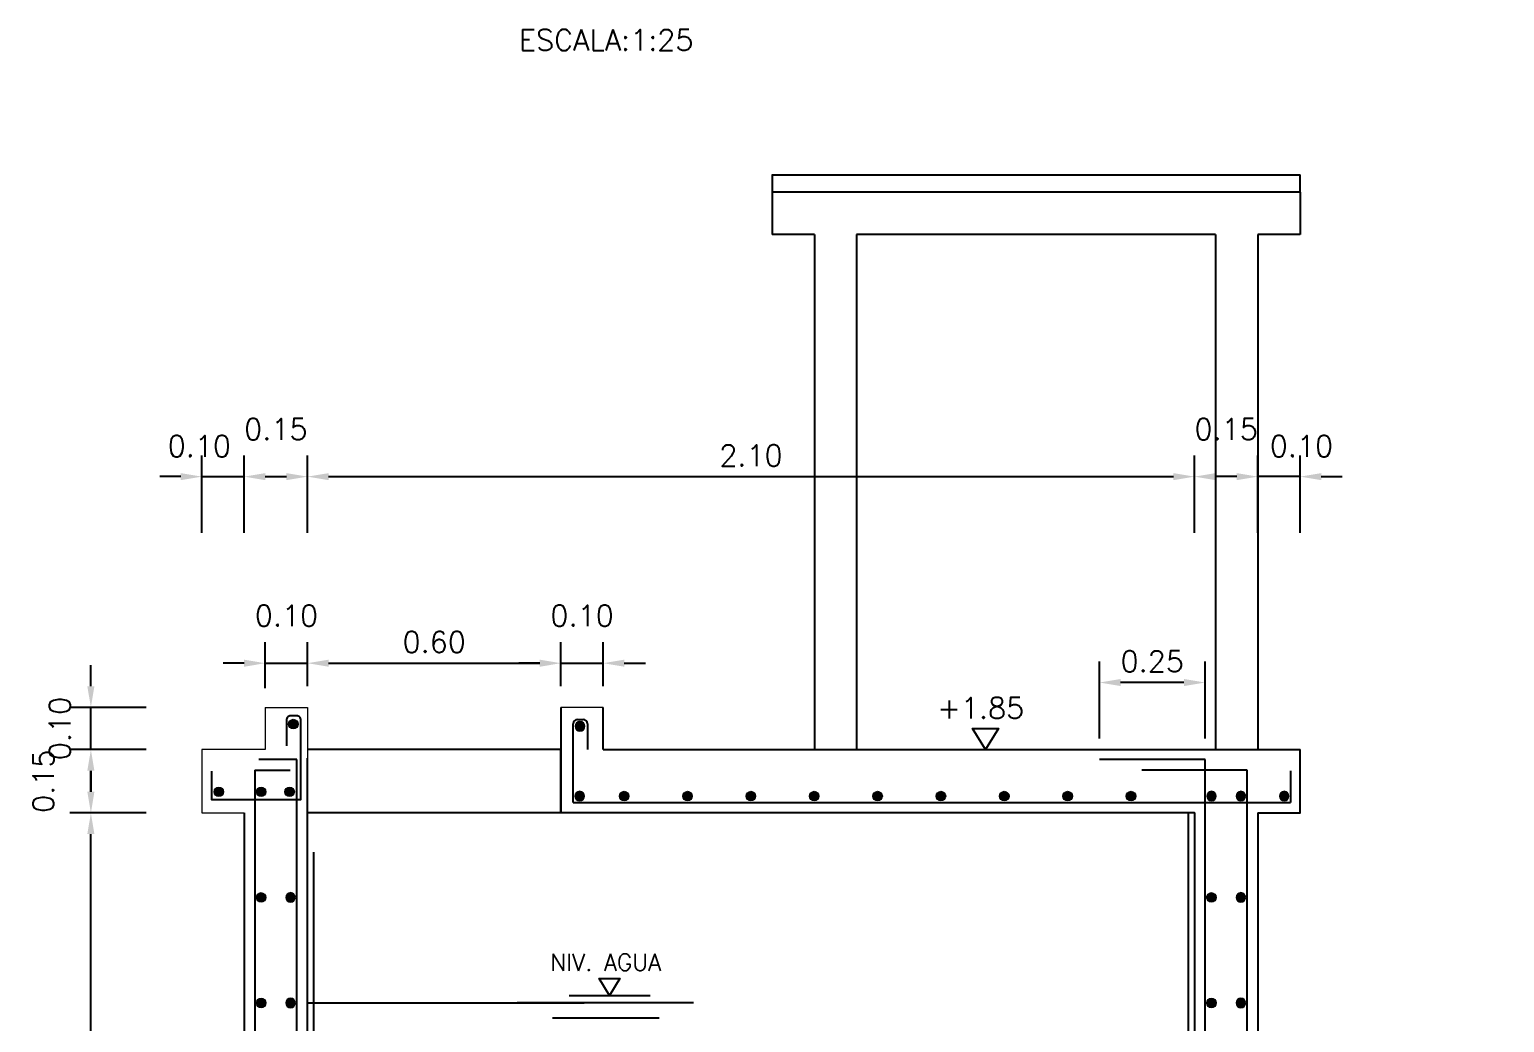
# Model space of a CAD drawing. Header units: metres. Extents: x -90 to 2507, y -28 to 972.
# Drawn here: x -79.632 to -76.14, y -10.424 to -8.073 of the extents above; entities that cross this region are included whole.
import ezdxf
from ezdxf.enums import TextEntityAlignment as Align

# ---------------------------------------------------------------- set-up
doc = ezdxf.new("R2010")
doc.units = ezdxf.units.M
doc.linetypes.add('HIDDEN', pattern=[9.525, 6.35, -3.175])
for name, color, linetype in [('A-MURO', 6, 'Continuous'), ('A-NIVELES', 7, 'Continuous'), ('A-PISO', 9, 'Continuous'), ('C-CASCO-01', 1, 'Continuous'), ('C-FIERRO-04', 4, 'Continuous'), ('G-acotado', 8, 'Continuous'), ('G-proyecciones', 2, 'HIDDEN'), ('G-textos-notas', 7, 'Continuous')]:
    doc.layers.add(name, color=color, linetype=linetype)
doc.layers.add('C - SECCIONES - CASCOS', color=10, linetype='Continuous', lineweight=15)
doc.layers.add('C - SECCIONES - REFUERZOS', color=8, linetype='Continuous', lineweight=20)
doc.styles.add('01COTAS', font='romans.shx')
doc.styles.add('25-NOTAS', font='romans.shx', dxfattribs={"height": 0.05})
doc.styles.add('ROMANS', font='romans.shx')
doc.dimstyles.new('DIM-25-PLANTA', dxfattribs={"dimscale": 0.025, "dimtxt": 2, "dimasz": 2, "dimexe": 2, "dimexo": 2, "dimgap": 1, "dimtad": 1, "dimzin": 1, "dimdsep": 46, "dimtxsty": '01COTAS', "dimcen": 25, "dimclrd": 256, "dimclre": 256, "dimclrt": 7, "dimadec": 0, "dimazin": 0, "dimtfac": 1, "dimtmove": 2, "dimatfit": 3, "dimfxl": 1, "dimtolj": 1, "dimtzin": 0, "dimarcsym": 0})

# ---------------------------------------------------------------- blocks, each defined once
blk = doc.blocks.new('*D398')
at = {"layer": 'Defpoints', "color": 0, "transparency": 16777216}
for p in [(-79.4868, -9.928), (-79.3062, -9.928), (-79.4064, -11.628)]:
    blk.add_point(p, dxfattribs=at)
at = {"layer": 'G-acotado', "lineweight": -2, "transparency": 16777216}
for p, q in [((-79.3562, -9.928), (-79.5368, -9.928)), ((-79.4868, -11.578), (-79.4868, -9.978)), ((-79.4564, -11.628), (-79.5368, -11.628))]:
    blk.add_line(p, q, dxfattribs=at)
at = {"layer": 'G-acotado', "transparency": 16777216}
for points in [[(-79.4952, -9.978), (-79.4785, -9.978), (-79.4868, -9.928)], [(-79.4952, -11.578), (-79.4785, -11.578), (-79.4868, -11.628)]]:
    blk.add_solid(points, dxfattribs=at)
at = {"layer": 'G-acotado', "color": 7, "transparency": 16777216, "insert": (-79.5368, -10.778), "char_height": 0.05, "attachment_point": 5, "rotation": 90, "style": '01COTAS'}
blk.add_mtext('\\A1;1.70', dxfattribs=at)
blk = doc.blocks.new('*D399')
at = {"layer": 'Defpoints', "color": 0, "transparency": 16777216}
for p in [(-79.4868, -9.778), (-79.3062, -9.778), (-79.3062, -9.928)]:
    blk.add_point(p, dxfattribs=at)
at = {"layer": 'G-acotado', "lineweight": -2, "transparency": 16777216}
for p, q in [((-79.3562, -9.778), (-79.5368, -9.778)), ((-79.4868, -9.878), (-79.4868, -9.828)), ((-79.3562, -9.928), (-79.5368, -9.928))]:
    blk.add_line(p, q, dxfattribs=at)
at = {"layer": 'G-acotado', "transparency": 16777216}
for points in [[(-79.4952, -9.828), (-79.4785, -9.828), (-79.4868, -9.778)], [(-79.4952, -9.878), (-79.4785, -9.878), (-79.4868, -9.928)]]:
    blk.add_solid(points, dxfattribs=at)
at = {"layer": 'G-acotado', "color": 7, "transparency": 16777216, "insert": (-79.5993, -9.853), "char_height": 0.05, "attachment_point": 5, "rotation": 90, "style": '01COTAS'}
blk.add_mtext('\\A1;0.15', dxfattribs=at)
blk = doc.blocks.new('PUNTO FIERRO')
at = {"layer": 'C - SECCIONES - REFUERZOS', "const_width": 0.0125}
blk.add_lwpolyline([(-0.00625, 0, 1), (0.00625, 0, 1)], format="xyb", close=True, dxfattribs=at)
at = {"layer": 'C - SECCIONES - REFUERZOS'}
blk.add_circle((0, 0), 0.0125, dxfattribs=at)
blk = doc.blocks.new('*D402')
at = {"layer": 'Defpoints', "color": 0, "transparency": 16777216}
for p in [(-76.8739, -9.1317), (-78.9739, -9.3144), (-76.8739, -9.3144)]:
    blk.add_point(p, dxfattribs=at)
at = {"layer": 'G-acotado', "lineweight": -2, "transparency": 16777216}
for p, q in [((-78.9739, -9.2644), (-78.9739, -9.0817)), ((-76.8739, -9.2644), (-76.8739, -9.0817)), ((-78.9239, -9.1317), (-76.9239, -9.1317))]:
    blk.add_line(p, q, dxfattribs=at)
at = {"layer": 'G-acotado', "transparency": 16777216}
for points in [[(-78.9239, -9.1234), (-78.9239, -9.14), (-78.9739, -9.1317)], [(-76.9239, -9.1234), (-76.9239, -9.14), (-76.8739, -9.1317)]]:
    blk.add_solid(points, dxfattribs=at)
at = {"layer": 'G-acotado', "color": 7, "transparency": 16777216, "insert": (-77.9239, -9.0817), "char_height": 0.05, "attachment_point": 5, "style": '01COTAS'}
blk.add_mtext('\\A1;2.10', dxfattribs=at)
blk = doc.blocks.new('*D403')
at = {"layer": 'Defpoints', "color": 0, "transparency": 16777216}
for p in [(-78.9739, -9.1317), (-79.1239, -9.3144), (-78.9739, -9.3144)]:
    blk.add_point(p, dxfattribs=at)
at = {"layer": 'G-acotado', "lineweight": -2, "transparency": 16777216}
for p, q in [((-79.1239, -9.2644), (-79.1239, -9.0817)), ((-78.9739, -9.2644), (-78.9739, -9.0817)), ((-79.0739, -9.1317), (-79.0239, -9.1317))]:
    blk.add_line(p, q, dxfattribs=at)
at = {"layer": 'G-acotado', "transparency": 16777216}
for points in [[(-79.0739, -9.1234), (-79.0739, -9.14), (-79.1239, -9.1317)], [(-79.0239, -9.1234), (-79.0239, -9.14), (-78.9739, -9.1317)]]:
    blk.add_solid(points, dxfattribs=at)
at = {"layer": 'G-acotado', "color": 7, "transparency": 16777216, "insert": (-79.0489, -9.0192), "char_height": 0.05, "attachment_point": 5, "style": '01COTAS'}
blk.add_mtext('\\A1;0.15', dxfattribs=at)
blk = doc.blocks.new('*D404')
at = {"layer": 'Defpoints', "color": 0, "transparency": 16777216}
for p in [(-79.1239, -9.1317), (-79.2239, -9.3144), (-79.1239, -9.3144)]:
    blk.add_point(p, dxfattribs=at)
at = {"layer": 'G-acotado', "lineweight": -2, "transparency": 16777216}
for p, q in [((-79.2239, -9.2644), (-79.2239, -9.0817)), ((-79.1239, -9.2644), (-79.1239, -9.0817)), ((-79.2739, -9.1317), (-79.3239, -9.1317)), ((-79.2239, -9.1317), (-79.1239, -9.1317)), ((-79.0739, -9.1317), (-79.0239, -9.1317))]:
    blk.add_line(p, q, dxfattribs=at)
at = {"layer": 'G-acotado', "transparency": 16777216}
for points in [[(-79.2739, -9.1234), (-79.2739, -9.14), (-79.2239, -9.1317)], [(-79.0739, -9.1234), (-79.0739, -9.14), (-79.1239, -9.1317)]]:
    blk.add_solid(points, dxfattribs=at)
at = {"layer": 'G-acotado', "color": 7, "transparency": 16777216, "insert": (-79.2301, -9.0594), "char_height": 0.05, "attachment_point": 5, "style": '01COTAS'}
blk.add_mtext('\\A1;0.10', dxfattribs=at)
blk = doc.blocks.new('*D570')
at = {"layer": 'Defpoints', "color": 0, "transparency": 16777216}
for p in [(-77.0989, -9.6192), (-77.0989, -9.8018), (-76.8489, -9.8018)]:
    blk.add_point(p, dxfattribs=at)
at = {"layer": 'G-acotado', "lineweight": -2, "transparency": 16777216}
for p, q in [((-77.0989, -9.7518), (-77.0989, -9.5692)), ((-76.8489, -9.7518), (-76.8489, -9.5692)), ((-76.8989, -9.6192), (-77.0489, -9.6192))]:
    blk.add_line(p, q, dxfattribs=at)
at = {"layer": 'G-acotado', "transparency": 16777216}
for points in [[(-77.0489, -9.6108), (-77.0489, -9.6275), (-77.0989, -9.6192)], [(-76.8989, -9.6108), (-76.8989, -9.6275), (-76.8489, -9.6192)]]:
    blk.add_solid(points, dxfattribs=at)
at = {"layer": 'G-acotado', "color": 7, "transparency": 16777216, "insert": (-76.9739, -9.5692), "char_height": 0.05, "attachment_point": 5, "style": '01COTAS'}
blk.add_mtext('\\A1;0.25', dxfattribs=at)
blk = doc.blocks.new('*D406')
at = {"layer": 'Defpoints', "color": 0, "transparency": 16777216}
for p in [(-76.8739, -9.1317), (-76.8739, -9.3144), (-76.7239, -9.3144)]:
    blk.add_point(p, dxfattribs=at)
at = {"layer": 'G-acotado', "lineweight": -2, "transparency": 16777216}
for p, q in [((-76.8739, -9.2644), (-76.8739, -9.0817)), ((-76.7239, -9.2644), (-76.7239, -9.0817)), ((-76.7739, -9.1317), (-76.8239, -9.1317))]:
    blk.add_line(p, q, dxfattribs=at)
at = {"layer": 'G-acotado', "transparency": 16777216}
for points in [[(-76.8239, -9.1234), (-76.8239, -9.14), (-76.8739, -9.1317)], [(-76.7739, -9.1234), (-76.7739, -9.14), (-76.7239, -9.1317)]]:
    blk.add_solid(points, dxfattribs=at)
at = {"layer": 'G-acotado', "color": 7, "transparency": 16777216, "insert": (-76.7989, -9.0192), "char_height": 0.05, "attachment_point": 5, "style": '01COTAS'}
blk.add_mtext('\\A1;0.15', dxfattribs=at)
blk = doc.blocks.new('*D407')
at = {"layer": 'Defpoints', "color": 0, "transparency": 16777216}
for p in [(-76.7239, -9.1317), (-76.7239, -9.3144), (-76.6239, -9.3144)]:
    blk.add_point(p, dxfattribs=at)
at = {"layer": 'G-acotado', "lineweight": -2, "transparency": 16777216}
for p, q in [((-76.7239, -9.2644), (-76.7239, -9.0817)), ((-76.6239, -9.2644), (-76.6239, -9.0817)), ((-76.7739, -9.1317), (-76.8239, -9.1317)), ((-76.6239, -9.1317), (-76.7239, -9.1317)), ((-76.5739, -9.1317), (-76.5239, -9.1317))]:
    blk.add_line(p, q, dxfattribs=at)
at = {"layer": 'G-acotado', "transparency": 16777216}
for points in [[(-76.7739, -9.1234), (-76.7739, -9.14), (-76.7239, -9.1317)], [(-76.5739, -9.1234), (-76.5739, -9.14), (-76.6239, -9.1317)]]:
    blk.add_solid(points, dxfattribs=at)
at = {"layer": 'G-acotado', "color": 7, "transparency": 16777216, "insert": (-76.6208, -9.0594), "char_height": 0.05, "attachment_point": 5, "style": '01COTAS'}
blk.add_mtext('\\A1;0.10', dxfattribs=at)
blk = doc.blocks.new('*D408')
at = {"layer": 'Defpoints', "color": 0, "transparency": 16777216}
for p in [(-79.4868, -9.678), (-79.3062, -9.678), (-79.3062, -9.778)]:
    blk.add_point(p, dxfattribs=at)
at = {"layer": 'G-acotado', "lineweight": -2, "transparency": 16777216}
for p, q in [((-79.4868, -9.628), (-79.4868, -9.578)), ((-79.3562, -9.678), (-79.5368, -9.678)), ((-79.4868, -9.778), (-79.4868, -9.678)), ((-79.3562, -9.778), (-79.5368, -9.778)), ((-79.4868, -9.828), (-79.4868, -9.878))]:
    blk.add_line(p, q, dxfattribs=at)
at = {"layer": 'G-acotado', "transparency": 16777216}
for points in [[(-79.4952, -9.628), (-79.4785, -9.628), (-79.4868, -9.678)], [(-79.4952, -9.828), (-79.4785, -9.828), (-79.4868, -9.778)]]:
    blk.add_solid(points, dxfattribs=at)
at = {"layer": 'G-acotado', "color": 7, "transparency": 16777216, "insert": (-79.5602, -9.728), "char_height": 0.05, "attachment_point": 5, "rotation": 90, "style": '01COTAS'}
blk.add_mtext('\\A1;0.10', dxfattribs=at)
blk = doc.blocks.new('*D571')
at = {"layer": 'Defpoints', "color": 0, "transparency": 16777216}
for p in [(-78.9739, -9.5734), (-79.0739, -9.6823), (-78.9739, -9.678)]:
    blk.add_point(p, dxfattribs=at)
at = {"layer": 'G-acotado', "lineweight": -2, "transparency": 16777216}
for p, q in [((-79.0739, -9.6323), (-79.0739, -9.5234)), ((-78.9739, -9.628), (-78.9739, -9.5234)), ((-79.1239, -9.5734), (-79.1739, -9.5734)), ((-79.0739, -9.5734), (-78.9739, -9.5734)), ((-78.9239, -9.5734), (-78.8739, -9.5734))]:
    blk.add_line(p, q, dxfattribs=at)
at = {"layer": 'G-acotado', "transparency": 16777216}
for points in [[(-79.1239, -9.5651), (-79.1239, -9.5818), (-79.0739, -9.5734)], [(-78.9239, -9.5651), (-78.9239, -9.5818), (-78.9739, -9.5734)]]:
    blk.add_solid(points, dxfattribs=at)
at = {"layer": 'G-acotado', "color": 7, "transparency": 16777216, "insert": (-79.0239, -9.4609), "char_height": 0.05, "attachment_point": 5, "style": '01COTAS'}
blk.add_mtext('\\A1;0.10', dxfattribs=at)
blk = doc.blocks.new('*D572')
at = {"layer": 'Defpoints', "color": 0, "transparency": 16777216}
for p in [(-78.3739, -9.5734), (-78.9739, -9.628), (-78.3739, -9.678)]:
    blk.add_point(p, dxfattribs=at)
at = {"layer": 'G-acotado', "lineweight": -2, "transparency": 16777216}
for p, q in [((-78.9739, -9.578), (-78.9739, -9.5234)), ((-78.3739, -9.628), (-78.3739, -9.5234)), ((-78.9239, -9.5734), (-78.4239, -9.5734))]:
    blk.add_line(p, q, dxfattribs=at)
at = {"layer": 'G-acotado', "transparency": 16777216}
for points in [[(-78.9239, -9.5651), (-78.9239, -9.5818), (-78.9739, -9.5734)], [(-78.4239, -9.5651), (-78.4239, -9.5818), (-78.3739, -9.5734)]]:
    blk.add_solid(points, dxfattribs=at)
at = {"layer": 'G-acotado', "color": 7, "transparency": 16777216, "insert": (-78.6739, -9.5234), "char_height": 0.05, "attachment_point": 5, "style": '01COTAS'}
blk.add_mtext('\\A1;0.60', dxfattribs=at)
blk = doc.blocks.new('*D573')
at = {"layer": 'Defpoints', "color": 0, "transparency": 16777216}
for p in [(-78.2739, -9.5734), (-78.3739, -9.678), (-78.2739, -9.678)]:
    blk.add_point(p, dxfattribs=at)
at = {"layer": 'G-acotado', "lineweight": -2, "transparency": 16777216}
for p, q in [((-78.3739, -9.628), (-78.3739, -9.5234)), ((-78.2739, -9.628), (-78.2739, -9.5234)), ((-78.4239, -9.5734), (-78.4739, -9.5734)), ((-78.3739, -9.5734), (-78.2739, -9.5734)), ((-78.2239, -9.5734), (-78.1739, -9.5734))]:
    blk.add_line(p, q, dxfattribs=at)
at = {"layer": 'G-acotado', "transparency": 16777216}
for points in [[(-78.4239, -9.5651), (-78.4239, -9.5818), (-78.3739, -9.5734)], [(-78.2239, -9.5651), (-78.2239, -9.5818), (-78.2739, -9.5734)]]:
    blk.add_solid(points, dxfattribs=at)
at = {"layer": 'G-acotado', "color": 7, "transparency": 16777216, "insert": (-78.3239, -9.4609), "char_height": 0.05, "attachment_point": 5, "style": '01COTAS'}
blk.add_mtext('\\A1;0.10', dxfattribs=at)
blk = doc.blocks.new('NIVEL-CORTE')
at = {"color": 1}
blk.add_line((-4.79, 0), (4.79, 0), dxfattribs=at)
blk.add_lwpolyline([(0, 0), (-1.22, 2.01), (1.22, 2.01), (0, 0)])
at = {"style": 'ROMANS'}
blk.add_attdef('+1.50', text='', height=2, dxfattribs=at).set_placement((-0.45, 2.95), align=Align.CENTER)

msp = doc.modelspace()

# ---------------------------------------------------------------- linework, layer by layer
at = {"layer": 'A-MURO', "color": 1, "ltscale": 0.18}
for p, q in [((-77.8747, -8.4167), (-77.8747, -8.4167)), ((-76.6239, -8.4167), (-76.6239, -8.4167))]:
    msp.add_line(p, q, dxfattribs=at)
at = {"layer": 'A-PISO'}
for p, q in [((-78.9739, -10.378), (-78.3186, -10.378)), ((-78.0604, -10.378), (-78.4778, -10.378)), ((-78.1415, -10.4138), (-78.3938, -10.4138))]:
    msp.add_line(p, q, dxfattribs=at)
at = {"layer": 'C - SECCIONES - CASCOS'}
msp.add_line((-78.2739, -9.678), (-78.3739, -9.678), dxfattribs=at)
for points in [[(-79.0739, -9.678), (-79.0739, -9.778), (-79.2239, -9.778), (-79.2239, -9.928), (-79.1239, -9.928)], [(-79.0739, -9.678), (-78.9739, -9.678), (-78.9739, -9.928)]]:
    msp.add_lwpolyline(points, dxfattribs=at)
at = {"layer": 'C-CASCO-01'}
for p, q in [((-78.3739, -9.678), (-78.3739, -9.928)), ((-78.2739, -9.778), (-78.2739, -9.678)), ((-78.3739, -9.928), (-78.3739, -9.778)), ((-78.2739, -9.778), (-76.6239, -9.778)), ((-79.1239, -9.928), (-79.1239, -11.628)), ((-76.8739, -9.928), (-78.3739, -9.928)), ((-76.7239, -9.928), (-76.7239, -11.628))]:
    msp.add_line(p, q, dxfattribs=at)
for points in [[(-76.7239, -9.928), (-76.6239, -9.928), (-76.6239, -9.778), (-76.6239, -9.778)], [(-78.9739, -11.628), (-78.9739, -11.628), (-78.9739, -9.798)], [(-76.8739, -9.928), (-76.8739, -9.928), (-76.8739, -11.628)]]:
    msp.add_lwpolyline(points, dxfattribs=at)
at = {"layer": 'C-FIERRO-04'}
for p, q in [((-78.335, -9.7066), (-78.3211, -9.7066)), ((-78.345, -9.903), (-78.345, -9.7166)), ((-78.3111, -9.7166), (-78.3111, -9.778)), ((-78.9989, -9.8018), (-79.0891, -9.8018)), ((-76.8489, -9.8018), (-77.0989, -9.8018)), ((-76.8489, -11.9019), (-76.8489, -9.8018)), ((-79.0989, -9.8268), (-79.0989, -11.9167)), ((-79.0989, -9.8268), (-79.0146, -9.8268)), ((-76.7489, -9.8268), (-76.9989, -9.8268)), ((-76.7489, -11.9167), (-76.7489, -9.8268)), ((-76.6469, -9.828), (-76.6469, -9.903)), ((-78.345, -9.903), (-76.6469, -9.903))]:
    msp.add_line(p, q, dxfattribs=at)
msp.add_lwpolyline([(-79.2012, -9.829), (-79.2012, -9.896), (-78.9896, -9.896), (-78.9896, -9.7804), (-78.9896, -9.7078, 0.414214), (-78.9996, -9.6978), (-79.0135, -9.6978, 0.414214), (-79.0235, -9.7078), (-79.0235, -9.7692)], format="xyb", dxfattribs=at)
msp.add_lwpolyline([(-79.2948, -11.9019), (-78.9989, -11.9019), (-78.9989, -9.8018)], dxfattribs=at)
for centre, start, end in [((-78.335, -9.7166), 90, 180), ((-78.3211, -9.7166), 0, 90)]:
    msp.add_arc(centre, 0.01, start, end, dxfattribs=at)
at = {"layer": 'G-proyecciones', "linetype": 'HIDDEN', "ltscale": 0.25}
for p, q in [((-77.8747, -8.4167), (-76.6239, -8.4167)), ((-76.6239, -8.458), (-76.6239, -8.558)), ((-77.7739, -8.558), (-77.8739, -8.558)), ((-77.7739, -8.558), (-77.7739, -9.778)), ((-77.6739, -8.558), (-77.6739, -9.778)), ((-76.8239, -8.558), (-77.6739, -8.558)), ((-76.8239, -8.558), (-76.8239, -9.778)), ((-76.7239, -8.558), (-76.7239, -9.778)), ((-76.6239, -8.558), (-76.7239, -8.558)), ((-78.3739, -9.778), (-78.9739, -9.778)), ((-78.3739, -9.928), (-78.9739, -9.928)), ((-78.9589, -11.608), (-78.9589, -9.928))]:
    msp.add_line(p, q, dxfattribs=at)
for points in [[(-77.8739, -8.4167), (-77.8739, -8.458)], [(-76.6239, -8.458), (-76.6239, -8.4167)], [(-77.8739, -8.458), (-77.8739, -8.558)], [(-76.6239, -8.458), (-77.8739, -8.458)], [(-76.8889, -9.928), (-76.8889, -9.928), (-76.8889, -11.608), (-78.9589, -11.608)]]:
    msp.add_lwpolyline(points, dxfattribs=at)

# ---------------------------------------------------------------- block references
at = {"layer": 'A-NIVELES'}
for p, xscale, yscale, zscale, values in [((-77.3687, -9.778), 0.025, 0.025, 0.025, {'+1.50': '+1.85'}), ((-78.2587, -10.3606), 0.02, 0.02, 0.02, {'+1.50': 'NIV. AGUA'})]:
    msp.add_blockref('NIVEL-CORTE', p, dxfattribs=dict(at, xscale=xscale, yscale=yscale, zscale=zscale)).add_auto_attribs(values)
at = {"layer": 'C - SECCIONES - REFUERZOS', "yscale": 0.900000000372529, "zscale": 0.900000000372529}
for p, xscale, rotation in [((-79.0075, -9.7175), 0.900000000372529, 90.00000000000001), ((-78.3288, -9.7229), -0.900000000372529, 270), ((-79.1839, -9.878), 0.900000000372529, 90.00000000000001), ((-79.0839, -9.878), 0.900000000372529, 90.00000000000001), ((-79.0163, -9.878), 0.900000000372529, 90.00000000000001), ((-78.3296, -9.888), -0.900000000372529, 270), ((-78.2242, -9.888), 0.900000000372529, 90.00000000000001), ((-78.0742, -9.888), 0.900000000372529, 90.00000000000001), ((-77.9242, -9.888), 0.900000000372529, 90.00000000000001), ((-77.7742, -9.888), 0.900000000372529, 90.00000000000001), ((-77.6242, -9.888), 0.900000000372529, 90.00000000000001), ((-77.4742, -9.888), 0.900000000372529, 90.00000000000001), ((-77.3242, -9.888), 0.900000000372529, 90.00000000000001), ((-77.1742, -9.888), 0.900000000372529, 90.00000000000001), ((-77.0242, -9.888), 0.900000000372529, 90.00000000000001), ((-76.8336, -9.888), -0.900000000372529, 270), ((-76.7639, -9.888), -0.900000000372529, 270), ((-76.6615, -9.888), -0.900000000372529, 270), ((-79.0839, -10.128), 0.900000000372529, 90.00000000000001), ((-79.0139, -10.128), -0.900000000372529, 270), ((-76.8339, -10.128), 0.900000000372529, 90.00000000000001), ((-76.7639, -10.128), -0.900000000372529, 270), ((-79.0839, -10.378), 0.900000000372529, 90.00000000000001), ((-79.0139, -10.378), -0.900000000372529, 270), ((-76.8339, -10.378), 0.900000000372529, 90.00000000000001), ((-76.7639, -10.378), -0.900000000372529, 270)]:
    msp.add_blockref('PUNTO FIERRO', p, dxfattribs=dict(at, xscale=xscale, rotation=rotation))

# ---------------------------------------------------------------- texts
at = {"layer": 'G-textos-notas', "style": '25-NOTAS'}
msp.add_text('ESCALA:1:25', height=0.05, dxfattribs=at).set_placement((-78.4737, -8.1229))

# ---------------------------------------------------------------- dimensions: what is measured, and where the dimension line sits
at = {"layer": 'G-acotado'}
for base, p1, p2, picture, middle in [((-78.9739, -9.1317), (-79.1239, -9.3144), (-78.9739, -9.3144), '*D403', (-79.0489, -9.0192)), ((-76.8739, -9.1317), (-78.9739, -9.3144), (-76.8739, -9.3144), '*D402', (-77.9239, -9.0817)), ((-78.9739, -9.5734), (-79.0739, -9.6823), (-78.9739, -9.678), '*D571', (-79.0239, -9.4609)), ((-78.2739, -9.5734), (-78.3739, -9.678), (-78.2739, -9.678), '*D573', (-78.3239, -9.4609)), ((-78.3739, -9.5734), (-78.9739, -9.628), (-78.3739, -9.678), '*D572', (-78.6739, -9.5234))]:
    dim = msp.add_linear_dim(base=base, p1=p1, p2=p2, dimstyle='DIM-25-PLANTA', dxfattribs=at)
    dim.commit()
    dim.dimension.update_dxf_attribs({"geometry": picture, "text_midpoint": middle})
for base, p1, p2, angle, picture, middle in [((-76.8739, -9.1317), (-76.7239, -9.3144), (-76.8739, -9.3144), 180, '*D406', (-76.7989, -9.0192)), ((-77.0989, -9.6192), (-76.8489, -9.8018), (-77.0989, -9.8018), 180, '*D570', (-76.9739, -9.5692)), ((-79.4868, -9.778), (-79.3062, -9.928), (-79.3062, -9.778), 90, '*D399', (-79.5993, -9.853)), ((-79.4868, -9.928), (-79.4064, -11.628), (-79.3062, -9.928), 90, '*D398', (-79.5368, -10.778))]:
    dim = msp.add_linear_dim(base=base, p1=p1, p2=p2, angle=angle, dimstyle='DIM-25-PLANTA', dxfattribs=at)
    dim.commit()
    dim.dimension.update_dxf_attribs({"geometry": picture, "text_midpoint": middle})
dim = msp.add_linear_dim(base=(-79.1239, -9.1317), p1=(-79.2239, -9.3144), p2=(-79.1239, -9.3144), dimstyle='DIM-25-PLANTA', dxfattribs=at)
dim.commit()
dim.dimension.update_dxf_attribs({"geometry": '*D404', "text_midpoint": (-79.2301, -9.0594), "dimtype": 160})
for base, p1, p2, angle, picture, middle in [((-76.7239, -9.1317), (-76.6239, -9.3144), (-76.7239, -9.3144), 180, '*D407', (-76.6208, -9.0594)), ((-79.4868, -9.678), (-79.3062, -9.778), (-79.3062, -9.678), 90, '*D408', (-79.5602, -9.728))]:
    dim = msp.add_linear_dim(base=base, p1=p1, p2=p2, angle=angle, dimstyle='DIM-25-PLANTA', dxfattribs=at)
    dim.commit()
    dim.dimension.update_dxf_attribs({"geometry": picture, "text_midpoint": middle, "dimtype": 160})

doc.saveas('drawing.dxf')
